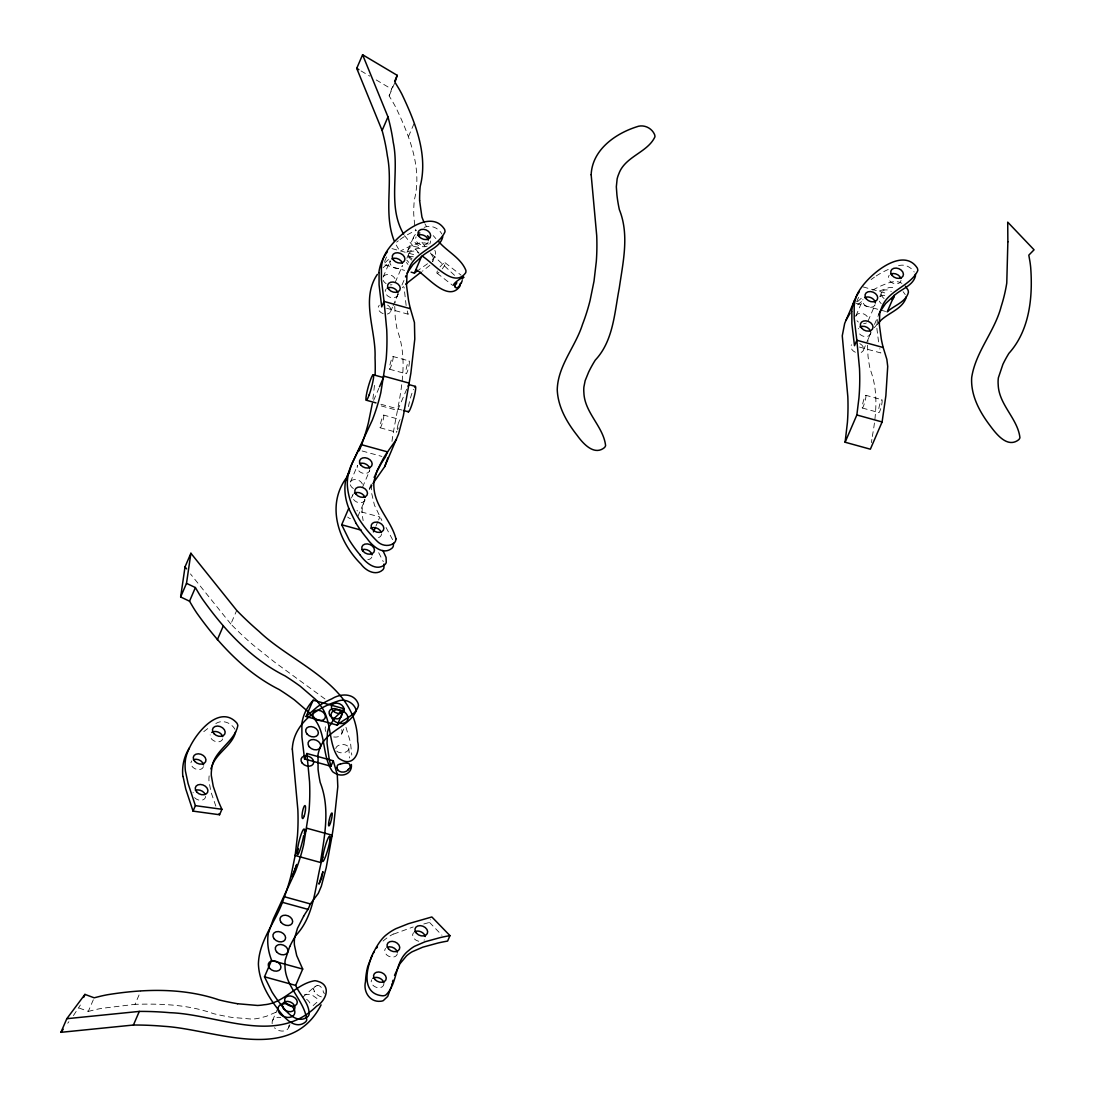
<?xml version="1.0" encoding="UTF-8"?>
<svg xmlns="http://www.w3.org/2000/svg" width="1095" height="1095" viewBox="0 0 1095 1095"><rect width="100%" height="100%" fill="white"/><g stroke="black" fill="none" stroke-linecap="round" stroke-linejoin="round"><path stroke-width="0.75" stroke-dasharray="5 3.75" d="M394.747 306.395L395.227 317.235A224.229 165.578 23.3 0 0 397.348 330.416M867.527 345.185L868.006 356.026A224.229 165.578 23.3 0 0 870.128 369.207C878.505 390.805 876.383 414.061 872.304 436.494M324.216 993.795L324.243 992.932M374.49 385.33L372.793 400.072M871.374 442.667L871.88 439.396M877.369 319.507L876.903 328.692L878.724 343.2M371.971 484.852L371.766 486.125A51.013 37.668 23.3 0 0 371.575 492.901L374.435 505.151L381.868 520.536M391.969 441.394C396.992 405.082 410.803 366.36 397.375 330.416M414.649 225.105L413.732 214.209A218.877 161.636 23.3 0 1 414.321 199.961C422.506 168.493 409.448 136.054 396.034 107.83A158.542 117.069 23.3 0 0 392.927 102.177L389.136 95.881L393.324 84.411M398.265 423.587L396.294 432.238L396.965 431.279M398.265 427.953L397.581 429.842M398.457 423.026L399.675 420.11M430.349 252.904L432.812 256.572A9.732 7.186 23.3 0 1 433.278 259.05L432.676 261.678L435.618 253.588A9.732 7.186 23.3 0 0 435.153 251.111L434.811 250.331M364.758 499.279L362.377 507.929A51.013 37.668 23.3 0 0 362.185 514.691L363.143 520.618M389.136 95.881L394.994 82.262M408.503 136.464L414.375 122.845M384.55 261.513L387.753 254.081M324.969 698.966L274.681 662.188L253.287 645.119A283.988 209.72 23.3 0 1 230.84 624.027L236.712 610.394M383.127 277.103L390.162 260.761A6.597 4.873 23.3 0 0 394.597 267.96A6.597 4.873 23.3 0 0 402.454 265.537M73.42 1015.612L80.387 1004.991M407.997 250.043L413.869 236.424M395.254 282.305L402.303 265.962M408.846 253.629L406.505 259.091A6.597 4.873 23.3 0 1 413.349 256.805M79.086 1008.016L88.298 1011.424L94.17 997.805M390.573 311.596L392.503 307.134M393.132 305.642L397.937 294.363M401.961 285.015L403.973 280.347M386.658 308.27L408.079 314.183L409.256 311.459M373.641 400.414L378.856 388.301M350.373 482.074L357.408 465.731M351.454 497.979L352.727 495.008M88.298 1011.424L95.361 1009.658A158.542 117.069 23.3 0 1 101.767 1008.344L135.013 1004.334L140.885 990.715M362.5 487.275L369.549 470.932M406.71 389.218L397.581 410.42L378.651 405.191M369.275 488.726L371.287 484.058M357.819 516.553L364.868 500.21M376.023 525.928L377.939 521.466M378.583 519.988L379.869 517.004L356.915 510.681M341.763 733.582L344.377 727.532M272.45 1020.718L277.665 1008.604M288.628 1027.657L289.929 1024.633M423.792 923.988L429.514 922.414L430.691 919.69M856.687 301.782L858.603 297.334M855.907 315.894L862.942 299.551M868.034 321.095L875.069 304.752M879.86 296.512L881.626 292.42M863.353 350.373L870.717 333.154M874.481 324.435L878.765 314.457M398.32 293.747L397.102 296.225A51.013 37.668 23.3 0 0 395.199 302.521M871.1 332.538L869.882 335.015A51.013 37.668 23.3 0 0 867.979 341.312M435.03 256.23L432.224 259.898M67.739 1023.209L68.876 1021.69M874.289 327.679L877.314 324.134M402.454 287.698L403.466 286.52M384.783 262.868L389.601 258.461M857.563 301.659L862.381 297.251M383.058 267.741L390.409 261.459M429.883 265.346L422.424 271.177M302.453 997.449L314.662 986.732M313.129 1005.593L318.139 1001.227M857.604 304.807L863.188 300.249M396.636 242.118L398.306 240.79M871.086 279.567L874.481 277.117M427.556 263.744L418.81 269.849M400.003 239.518L401.701 238.327A125.679 92.815 23.3 0 1 416.168 230.374M315.073 986.431L317.071 985.651M275.817 1012.3L266.222 1016.352L258.133 1018.391A50.603 37.367 23.3 0 1 251.658 1019.089L231.62 1017.351A218.877 161.636 23.3 0 1 213.58 1013.683C188.408 1004.621 161.554 1003.54 135.013 1004.334M393.598 934.103L413.185 926.972M215.825 723.535C222.189 719.36 230.593 722.577 234.494 728.503A9.732 7.186 23.3 0 1 234.919 729.284M406.765 252.165L416.374 248.743L422.547 248.346M879.545 290.941L889.154 287.533L896.285 287.342M424.162 227.363C430.8 224.584 438.506 227.828 441.846 233.988M304.424 994.753L308.982 994.328A9.732 7.186 23.3 0 1 312.02 994.999L318.946 999.872M898.543 265.729C904.538 263.731 910.889 266.961 914.188 272.012M863.093 286.917L887.675 293.706M856.044 303.274L885.554 311.418M859.438 347.06L880.859 352.973A166.385 122.859 23.3 0 1 879.805 348.675M391.942 248.592L416.538 255.381M865.871 395.309A6.597 0.821 -74.6 0 1 863.777 405.301A6.597 0.821 -74.6 0 1 862.573 404.329A6.597 0.821 -74.6 0 1 865.871 395.309L881.913 399.73A6.597 1.013 -76.6 0 1 880.407 409.667A6.597 1.013 -76.6 0 1 878.737 409.024A6.597 1.013 -76.6 0 1 881.913 399.73M384.906 264.935L404.575 270.369M862.285 407.997L878.806 412.555M393.091 356.518A6.597 0.821 -74.6 0 1 390.997 366.524A6.597 0.821 -74.6 0 1 389.806 365.552A6.597 0.821 -74.6 0 1 393.091 356.518L409.133 360.939A6.597 1.013 -76.6 0 1 407.627 370.876A6.597 1.013 -76.6 0 1 405.971 370.247A6.597 1.013 -76.6 0 1 409.133 360.939M389.505 369.207L406.026 373.765M380.868 404.247L401.906 410.05M383.743 415.087A6.597 0.821 -74.6 0 1 381.649 425.079A6.597 0.821 -74.6 0 1 380.444 424.107A6.597 0.821 -74.6 0 1 383.743 415.087L400.099 419.604M380.143 427.762L396.335 432.238M362.13 450.976L381.909 456.423M428.364 244.117C422.15 240.804 415.019 244.363 409.106 246.703A125.679 92.815 23.3 0 0 401.4 250.522M361.063 70.942L369.713 76.089M376.215 79.949L391.367 88.955M901.91 283.372C895.655 279.307 887.99 283.03 881.886 285.494A125.679 92.815 23.3 0 0 872.51 290.257M445.049 262.718L461.104 275.187M437.138 273.244L452.755 285.398M454.562 275.338L431.375 253.725M418.769 253.013L404.411 235.439M429.514 922.414L441.956 935.253M903.115 291.694L905.236 294.569M406.751 260.104L408.763 262.335M435.851 238.6L433.209 235.603M230.84 624.027L190.475 573.931M424.915 246.265L421.739 241.858M314.594 991.399L313.704 989.579M426.667 226.774L424.969 223.9M386.07 527.516L392.681 539.835M378.692 552.688L383.291 561.639M396.239 245.061L398.553 249.058M215.838 806.139L210.911 791.849L208.967 780.995A51.013 37.668 23.3 0 1 209.378 774.274M345.965 727.285L350.455 742.232L351.782 755.057M415.607 229.17L416.045 230.539M406.136 305.505L404.055 287.232M348.826 747.981L349.483 757.986M383.031 941.084A77.964 57.57 23.3 0 1 393.461 933.953M397.334 953.8A6.597 4.873 23.3 0 1 388.903 956.359A6.597 4.873 23.3 0 1 385.591 948.393M424.408 939.838A6.597 4.873 23.3 0 1 424.08 940.181M418.742 941.276A6.597 4.873 23.3 0 1 413.513 932.68M383.907 983.899A6.597 4.873 23.3 0 1 376.351 987.348A6.597 4.873 23.3 0 1 371.561 979.82M866.378 322.929A6.597 4.873 23.3 0 1 863.572 323.682M858.37 322.026A6.597 4.873 23.3 0 1 856.947 320.712M855.756 316.318A6.597 4.873 23.3 0 1 862.148 313.471A6.597 4.873 23.3 0 1 868.253 318.823M874.864 305.163A6.597 4.873 23.3 0 1 867.089 306.627A6.597 4.873 23.3 0 1 862.792 299.975M859.78 343.57A6.597 4.873 23.3 0 1 861.204 352.467M855.373 352.262A6.597 4.873 23.3 0 1 851.431 344.761M870.689 332.729A6.597 4.873 23.3 0 1 865.036 336.576A6.597 4.873 23.3 0 1 858.179 331.607M858.261 328.828A6.597 4.873 23.3 0 1 858.48 328.404M881.242 303.602A6.597 4.873 23.3 0 1 879.381 301.166M880.093 296.69A6.597 4.873 23.3 0 1 886.69 295.773M884.103 298.565A6.597 4.873 23.3 0 1 882.447 291.229A6.597 4.873 23.3 0 1 891.289 291.489M876.164 275.967A125.679 92.815 23.3 0 1 888.935 269.165M901.048 280.416A6.597 4.873 23.3 0 1 892.781 283.14A6.597 4.873 23.3 0 1 889.154 275.256M369.398 489.602A224.229 165.578 23.3 0 1 372.163 484.729M350.414 518.66A6.597 4.873 23.3 0 1 347.649 517.086M365.018 499.785A6.597 4.873 23.3 0 1 356.573 501.948A6.597 4.873 23.3 0 1 353.22 494.187M353.384 488.575A6.597 4.873 23.3 0 1 352.522 479.993A6.597 4.873 23.3 0 1 362.596 484.496M369.836 469.618A6.597 4.873 23.3 0 1 362.103 473.026A6.597 4.873 23.3 0 1 357.627 465.307M371.835 557.095A6.597 4.873 23.3 0 1 366.757 559.668M408.065 314.183A166.385 122.859 23.3 0 1 407.272 310.966M391.996 284.741A6.597 4.873 23.3 0 1 390.176 284.878M386.138 283.605A6.597 4.873 23.3 0 1 383.223 280.402M383.332 276.693A6.597 4.873 23.3 0 1 390.272 274.913A6.597 4.873 23.3 0 1 395.541 280.539M387.562 305.094A6.597 4.873 23.3 0 1 390.874 310.227A6.597 4.873 23.3 0 1 387.315 314.032M383.168 313.69A6.597 4.873 23.3 0 1 379.267 305.204M397.868 294.377A6.597 4.873 23.3 0 1 389.601 297.101A6.597 4.873 23.3 0 1 385.974 289.217M407.983 264.374A6.597 4.873 23.3 0 1 406.601 262.376M411.857 260.131A6.597 4.873 23.3 0 1 409.667 252.439A6.597 4.873 23.3 0 1 419.015 253.109M381.525 533.99A6.597 4.873 23.3 0 1 376.146 537.864M428.172 242.063A6.597 4.873 23.3 0 1 420.028 244.363A6.597 4.873 23.3 0 1 416.1 236.862M412.021 258.707A8.801 6.502 23.3 0 1 409.092 248.456A8.801 6.502 23.3 0 1 421.561 249.331M427.173 246.129A8.801 6.502 23.3 0 1 415.539 243.158A8.801 6.502 23.3 0 1 416.073 233.988M430.417 240.982A8.801 6.502 23.3 0 1 429.76 243.911M440.053 266.92A6.597 1.478 -52.1 0 1 445.186 262.8A6.597 1.478 -52.1 0 1 442.147 269.041M438.999 272.354A6.597 1.478 -52.1 0 1 437.439 270.958M408.476 406.574A13.195 1.642 -74.6 0 1 413.431 389.355M289.012 1025.29A8.801 6.502 23.3 0 1 283.947 1030.97A8.801 6.502 23.3 0 1 274.421 1027.767M272.162 1023.743A8.801 6.502 23.3 0 1 280.813 1017.501M306.6 999.283A6.597 4.202 48.8 0 1 310.665 1005.867M313.581 989.579A5.913 3.874 5.5 0 1 315.25 986.554M321.382 996.861A6.57 2.683 40.6 0 1 313.991 991.276M316.989 985.349A6.57 4.613 69.4 0 1 323.477 992.768M341.708 729.571A8.801 6.502 23.3 0 1 333.688 736.962M325.886 731.569A8.801 6.502 23.3 0 1 326.461 725.355M335.713 748.569A6.597 4.161 -3.7 0 1 344.911 744.751A6.597 4.161 -3.7 0 1 347.17 751.279A6.597 4.161 -3.7 0 1 336.535 750.965M203.793 731.652A125.679 92.815 23.3 0 1 208.912 727.778M203.465 766.664A6.597 4.873 23.3 0 1 194.924 768.717A6.597 4.873 23.3 0 1 191.762 760.902M205.586 796.407A6.597 4.873 23.3 0 1 201.398 800.226A6.597 4.873 23.3 0 1 194.513 797.625M193.035 792.835A6.597 4.873 23.3 0 1 193.199 792.397M222.668 738.92A6.597 4.873 23.3 0 1 215.332 741.452A6.597 4.873 23.3 0 1 210.158 734.896"/><path stroke-width="1.5" d="M301.892 724.753L301.905 736.908L304.547 758.958L330.909 766.24L333.263 760.792L306.887 753.511L304.547 758.958M379.062 272.71L379.075 284.864L381.717 306.915L384.058 301.454L381.416 279.417L381.416 267.262A72.434 53.491 23.3 0 1 383.633 257.407C389.56 241.023 429.007 205.258 444.543 229.32A9.732 7.186 23.3 0 1 445.008 231.798C437.754 247.593 415.005 251.344 408.832 268.973A51.013 37.668 23.3 0 0 406.943 275.269L406.56 285.822L408.49 300.057A166.385 122.859 23.3 0 0 410.42 308.735L414.444 322.56L414.786 339.067L410.844 373.354L403.357 415.799L398.525 434.072L384.701 466.634L372.902 483.538M851.842 311.5L851.855 323.655L854.497 345.691L856.837 340.244L854.196 318.207L854.182 306.052A72.434 53.491 23.3 0 1 856.413 296.197C862.34 279.814 901.774 244.048 917.323 268.111A9.732 7.186 23.3 0 1 917.788 270.588C910.52 286.384 887.771 290.134 881.612 307.763A51.013 37.668 23.3 0 0 879.723 314.06L879.34 324.613L881.27 338.848A166.385 122.859 23.3 0 0 883.2 347.526L886.854 359.365L887.716 366.414L885.869 395.706L882.105 421.958L870.361 449.196L845.107 442.229L847.407 422.519A375.215 277.09 23.3 0 0 847.817 396.582L842.26 335.809L844.669 323.436L854.702 300.003M321.095 1004.881C290.599 1064.86 214.182 1029.245 164.072 1026.316A283.988 209.72 23.3 0 0 133.426 1025.029L60.937 1032.325L66.809 1018.706L84.945 994.397L94.17 997.805L101.233 996.039A158.542 117.069 23.3 0 1 107.638 994.712C144.636 988.73 183.645 987.717 219.438 1000.036A218.877 161.636 23.3 0 0 237.492 1003.718M351.386 764.502C352.439 773.891 342.201 777.505 335.179 773.33A9.732 7.186 23.3 0 1 332.579 771.619C321.547 756.056 326.816 733.445 313.8 718.211A50.603 37.367 23.3 0 0 309.734 713.064L294.445 699.91A218.877 161.636 23.3 0 0 279.17 689.535C245.184 672.481 218.576 643.723 196.813 613.036A158.542 117.069 23.3 0 1 193.254 607.506L189.531 601.196L180.648 596.98L185.028 566.868L190.9 553.249L236.712 610.394A283.988 209.72 23.3 0 0 259.159 631.5C293.953 664.774 357.435 684.457 357.641 741.438C360.501 752.197 353.48 766.993 341.051 759.711A9.732 7.186 23.3 0 1 338.451 757.986C327.405 742.437 332.688 719.826 319.672 704.578A50.603 37.367 23.3 0 0 315.606 699.445L300.304 686.278A218.877 161.636 23.3 0 0 285.042 675.902C251.056 658.861 224.448 630.09 202.685 599.417A158.542 117.069 23.3 0 1 199.112 593.887L195.389 587.563L186.506 583.348L190.9 553.249M845.107 442.229L856.851 414.978L858.932 398.074A376.666 278.157 23.3 0 0 859.507 368.467L856.837 340.244L883.213 347.526M372.341 403.439L368.413 422.711A375.215 277.09 23.3 0 1 360.83 446.664L359.16 450.784M345.938 479.966L350.523 466.922L372.273 420.193A376.666 278.157 23.3 0 0 380.8 392.776L386.152 359.283A376.666 278.157 23.3 0 0 386.727 329.677L384.058 301.454L410.433 308.735M268.768 932.023L273.339 918.965L295.089 872.236A376.666 278.157 23.3 0 0 303.63 844.834L308.982 811.327A376.666 278.157 23.3 0 0 309.556 781.72L306.887 753.511M391.654 985.226L392.092 983.584M392.544 981.928L393.009 980.271M391.216 986.828L387.712 996.436L383.25 1000.652A9.732 7.186 23.3 0 1 380.54 1001.268C369.754 1002.349 363.047 991.605 365.497 981.695A125.679 92.815 23.3 0 1 367.728 966.598L372.095 955.182M387.917 457.833L384.701 466.634M394.214 240.927C383.442 213.812 393.078 183.905 387.356 155.819A283.988 209.72 23.3 0 0 382.114 130.51L356.724 68.369L362.596 54.75L397.225 75.336L394.994 82.262L398.799 88.558A158.542 117.069 23.3 0 1 401.906 94.197C415.333 122.435 428.323 154.86 420.206 186.342A218.877 161.636 23.3 0 0 419.631 200.577M462.2 280.648L461.296 283.044M394.515 975.358L399.949 963.751L406.464 955.908A51.013 37.668 23.3 0 1 412.117 951.788L422.697 947.202L437.986 943.014A166.385 122.859 23.3 0 1 447.609 941.084L449.963 935.636L431.868 916.967L408.325 923.728L395.938 928.656A72.434 53.491 23.3 0 0 386.809 934.473C372.615 944.492 352.439 993.562 382.894 995.82A9.732 7.186 23.3 0 0 385.604 995.204C398.238 983.775 394.036 961.369 408.818 950.446A51.013 37.668 23.3 0 1 414.457 946.34L425.052 941.755L440.341 937.566A166.385 122.859 23.3 0 1 449.963 935.636M210.856 768.854L211.376 767.486M374.148 477.475L374.641 476.27M394.624 81.386L397.225 75.336M180.648 596.98L186.506 583.348M382.114 130.51L387.972 116.891L362.596 54.75M189.531 601.196L195.389 587.563M217.357 639.713L223.229 626.08M83.644 997.422L84.945 994.397M411.131 272.176L414.416 273.079L421.452 256.736C428.254 250.276 440.163 247.1 442.667 237.245A9.732 7.186 23.3 0 0 442.613 236.397M193.048 811.121L195.389 805.66L188.08 783.486L185.411 771.044A72.434 53.491 23.3 0 1 185.356 760.628C187.122 742.848 217.207 700.855 236.848 723.056A9.732 7.186 23.3 0 1 237.834 725.52C234.686 742.259 213.333 750.513 211.732 768.827A51.013 37.668 23.3 0 0 211.308 775.547L213.251 786.388L218.192 800.691A166.385 122.859 23.3 0 0 221.915 809.301L219.575 814.748L193.048 811.121L185.726 788.934L183.07 776.492M379.5 386.795L384.071 376.201L409.325 383.168L408.024 386.193M359.913 554.7A125.679 92.815 23.3 0 1 349.086 539.767L341.681 524.765L348.716 508.408L356.135 523.424M133.426 1025.029L139.298 1011.41A283.988 209.72 23.3 0 1 169.944 1012.697C217.796 1014.244 276.214 1046.053 316.66 1006.127C326.337 1000.515 331.717 985.158 317.892 981.366A9.732 7.186 23.3 0 0 314.84 980.709C296.129 983.721 283.892 1003.39 264.004 1004.772A50.603 37.367 23.3 0 1 257.517 1005.456L237.492 1003.732M373.463 531.869L375.38 527.42M306.094 716.541L313.129 700.184L344.282 708.78L337.246 725.136L306.094 716.541L317.482 706.727A125.679 92.815 23.3 0 1 331.949 698.774C340.216 693.532 353.521 692.697 357.983 703.168A9.732 7.186 23.3 0 1 358.448 705.645C355.943 715.5 344.035 718.676 337.246 725.136M297.512 850.048L295.157 855.496L291.229 874.754A375.215 277.09 23.3 0 1 283.66 898.721C276.652 920.963 258.981 939.962 258.406 964.011C259.05 981.188 268.07 996.696 278.472 1009.877C284.139 1017.775 295.294 1030.381 305.56 1021.936A9.732 7.186 23.3 0 0 306.751 1019.91C304.643 1000.885 285.549 986.896 285.015 966.748A51.013 37.668 23.3 0 1 285.206 959.986L289.737 946.518M304.547 833.692L306.901 828.244L332.155 835.211L326.187 867.856L321.355 886.129L318.289 893.397L310.378 903.936L308.037 909.384A166.385 122.859 23.3 0 0 303.602 916.31M282.729 1006.743A125.679 92.815 23.3 0 1 271.902 991.824L264.497 976.808L271.546 960.466L302.699 969.061L295.65 985.404C299.838 995.026 309.611 1003.444 309.105 1014.463A9.732 7.186 23.3 0 1 307.914 1016.488C298.825 1024.236 287.958 1014.257 282.715 1006.757M322.765 857.015C314.799 883.282 315.784 914.407 295.732 935.582A224.229 165.578 23.3 0 0 289.751 946.532M329.8 840.659L332.155 835.211L333.66 825.411L337.808 786.689L337.274 774.617L333.263 760.792M915.228 274.366A9.732 7.186 23.3 0 1 915.447 276.036C912.943 285.877 901.034 289.066 894.232 295.527L887.196 311.87C893.999 305.409 905.894 302.234 908.398 292.379A9.732 7.186 23.3 0 0 907.933 289.901L905.469 286.247M375.174 475.079L380.773 464.253A166.385 122.859 23.3 0 1 385.194 457.34L387.548 451.893L396.445 439.382M211.951 766.13C216.564 752.552 232.441 745.709 235.603 731.857M346.403 477.872C325.858 505.712 338.629 541.861 360.98 564.089C365.662 570.687 375.667 576.23 382.744 569.893A9.732 7.186 23.3 0 0 383.921 567.867L384.016 564.062M347.033 476.64L349.675 471.411M407.066 273.189L412.856 264.716L421.452 256.736M879.846 311.979L885.636 303.507L894.232 295.527M846.202 319.795L850.131 313.156M189.421 747.83L188.34 749.705A77.964 57.57 23.3 0 0 182.851 776.464M303.602 916.31L297.47 928.327L294.596 938.182A51.013 37.668 23.3 0 0 294.404 944.944L296.704 955.593L302.699 969.061M377.351 274.366C360.337 299.414 376.228 330.32 375.037 357.791A375.215 277.09 23.3 0 1 375.12 374.613M60.937 1032.325L63.209 1029.286M463.555 277.5L463.76 277.268A6.57 1.382 -35.7 0 0 457.491 280.717A6.57 1.382 -35.7 0 0 453.604 285.179M348.935 768.731L347.936 769.826M455.849 283.797L456.902 282.811M405.656 284.18L420.959 272.19M878.436 322.97C886.211 313.225 901.91 310.09 906.058 297.826A9.732 7.186 23.3 0 0 906.003 296.991M344.282 708.78L334.673 717.95L329.321 726.478A51.013 37.668 23.3 0 0 327.419 732.774L327.035 743.313L328.965 757.562A166.385 122.859 23.3 0 0 330.895 766.24M414.416 273.079L417.318 270.917M340.216 764.023L338.273 764.666A5.913 3.901 39.6 0 0 337.137 767.855M66.809 1018.706L139.298 1011.41M195.389 805.66L221.929 809.287M856.851 414.978L882.105 421.958M373.272 374.764L382.976 377.446M408.887 384.591L415.361 386.384M366.305 400.222L376.009 402.905M403.535 410.502L408.394 411.843M341.681 524.765L361.35 530.199M284.016 896.654L310.378 903.936M281.661 902.116L308.037 909.384M264.497 976.808L295.65 985.404M356.724 68.369L358.9 69.656M421.931 256.011C432.347 261.65 453.864 289.655 465.717 272.696A9.732 7.186 23.3 0 0 465.868 270.301C460.831 257.845 447.157 251.576 438.698 241.612M416.059 269.644C426.475 275.283 447.992 303.288 459.845 286.315A9.732 7.186 23.3 0 0 459.996 283.933M359.899 554.7C365.128 562.214 376.009 572.192 385.084 564.431A9.732 7.186 23.3 0 0 386.275 562.419L386.07 557.437L382.88 550.443M185.028 566.868L186.574 568.88M337.739 769.785L336.918 767.814M455.055 287.095L454.767 286.315M403.644 234.097C387.137 206.161 399.648 172.462 393.214 142.186A283.988 209.72 23.3 0 0 387.972 116.891M393.57 543.339L393.31 546.063A9.732 7.186 23.3 0 1 392.133 548.089C383.045 555.849 372.177 545.857 366.934 538.357A125.679 92.815 23.3 0 1 356.121 523.424M419.604 200.577L421.904 216.919A50.603 37.367 23.3 0 0 424.23 222.477M373.231 953.348A77.964 57.57 23.3 0 1 373.97 952.034M376.488 948.215A77.964 57.57 23.3 0 1 377.433 946.97M387.137 947.284A6.597 4.873 23.3 0 1 397.307 952.226M414.635 931.79A6.597 4.873 23.3 0 1 421 931.831A6.597 4.873 23.3 0 1 425.23 936.526M372.82 978.369A6.597 4.873 23.3 0 1 379.308 978.04A6.597 4.873 23.3 0 1 383.825 982.845M878.751 314.457A51.013 37.668 23.3 0 1 879.258 313.211M851.636 311.445A77.964 57.57 23.3 0 1 859.288 291.735M864.598 297.717A6.597 4.873 23.3 0 1 871.319 297.854A6.597 4.873 23.3 0 1 875.357 302.973M859.917 326.994A6.597 4.873 23.3 0 1 870.484 331.251M893.972 295.363A6.597 4.873 23.3 0 1 892.096 299.455M890.824 273.996A6.597 4.873 23.3 0 1 900.884 278.5M348.826 508.408A77.964 57.57 23.3 0 1 345.733 479.911M354.383 493.174A6.597 4.873 23.3 0 1 364.95 497.431M359.571 463.637A6.597 4.873 23.3 0 1 369.631 468.154M361.856 549.813A6.597 4.873 23.3 0 1 372.054 554.837M405.533 276.925A51.013 37.668 23.3 0 1 405.985 275.68M378.856 272.655A77.964 57.57 23.3 0 1 387.425 251.713M391.818 258.926A6.597 4.873 23.3 0 1 402.385 263.183M387.137 288.218A6.597 4.873 23.3 0 1 393.584 288.204A6.597 4.873 23.3 0 1 397.841 292.967M370.753 528.269A6.597 4.873 23.3 0 1 381.32 532.526M417.537 235.452A6.597 4.873 23.3 0 1 423.984 235.452A6.597 4.873 23.3 0 1 428.241 240.216M419.015 233.043A8.801 6.502 23.3 0 1 419.823 232.975M427.433 235.712A8.801 6.502 23.3 0 1 429.568 238.272M462.268 279.143A5.913 0.917 -76.7 0 1 463.609 277.336M461.091 282.948A6.57 2.601 -66.2 0 1 455.287 286.767M454.863 286.288A5.612 2.957 -27.2 0 1 456.095 283.838M414.567 387.11A13.195 1.642 -74.6 0 1 413.636 398.867A13.195 1.642 -74.6 0 1 408.065 411.268M303.671 835.663A13.195 1.328 -75.8 0 1 298.88 852.841A13.195 1.328 -75.8 0 1 298.059 848.735M297.375 850.377A13.195 1.93 -76 0 1 302.069 831.981A13.195 1.93 -76 0 1 304.41 834.007M329.91 840.412A13.195 1.711 -74.3 0 1 324.832 858.275A13.195 1.711 -74.3 0 1 322.573 857.44M322.724 857.098A13.195 1.711 -74.9 0 1 327.72 839.044A13.195 1.711 -74.9 0 1 329.759 840.755M271.656 960.452A77.964 57.57 23.3 0 1 268.562 931.954M301.686 724.698A77.964 57.57 23.3 0 1 313.238 700.252M348.155 769.963A6.57 5.434 -7.9 0 1 337.616 769.853M349.401 768.676A5.612 2.518 -36.1 0 0 350.126 766.144L349.784 765.542A6.57 2.779 -12.5 0 0 347.238 763.188A6.57 2.779 -12.5 0 0 340.422 764.159M219.561 814.748A166.385 122.859 23.3 0 1 219.082 813.694M193.514 759.684A6.597 4.873 23.3 0 1 203.56 764.83M195.485 790.33A6.597 4.873 23.3 0 1 205.244 794.518M211.746 732.445A6.597 4.873 23.3 0 1 218.042 732.049A6.597 4.873 23.3 0 1 222.655 736.593M319.028 883.898L321.492 878.792L322.929 871.647L319.042 883.788M1007.865 241.844L1006.77 283.044A283.988 209.72 23.3 0 1 1001.213 306.367C994.753 331.511 975.522 351.782 971.676 377.624C970.649 395.158 979.395 411.474 989.647 425.093C995.82 433.387 1007.195 448.799 1018.733 439.725A9.732 7.186 23.3 0 0 1019.924 437.699C1017.816 418.66 998.722 404.685 998.188 384.537A51.013 37.668 23.3 0 1 998.38 377.761L1002.91 364.307A224.229 165.578 23.3 0 1 1008.892 353.357C1029.629 330.375 1032.913 297.21 1030.682 267.426A158.542 117.069 23.3 0 0 1029.957 261.664L1028.807 255.149L1034.063 249.811L1007.715 222.148L1007.865 241.844M292.31 749.062L297.854 809.835A375.215 277.09 23.3 0 1 297.457 835.786L295.157 855.496L320.411 862.463C324.613 836.019 330.348 808.178 320.192 782.473A224.229 165.578 23.3 0 1 318.07 769.292L318.029 754.578A51.013 37.668 23.3 0 1 319.918 748.282C326.091 730.639 348.84 726.902 356.108 711.093A9.732 7.186 23.3 0 0 355.629 708.616C352.658 701.977 344.473 698.309 337.602 701.211C316.058 708.123 293.282 724.438 292.31 749.062M591.163 174.776L596.707 235.548A375.215 277.09 23.3 0 1 596.31 261.486L594.01 281.196L590.082 300.468A375.215 277.09 23.3 0 1 582.499 324.421C575.505 346.677 557.82 365.662 557.245 389.724C557.889 406.902 566.923 422.41 577.311 435.577C582.992 443.489 594.147 456.081 604.413 447.636A9.732 7.186 23.3 0 0 605.603 445.624C603.496 426.585 584.401 412.596 583.868 392.448A50.603 37.367 23.3 0 1 583.895 386.987L585.154 380.663L588.576 372.232A218.877 161.636 23.3 0 1 595.297 360.091C613.392 340.819 614.473 312.855 619.264 288.163C622.973 262.28 629.515 234.836 619.359 209.651A218.877 161.636 23.3 0 1 616.923 194.992L616.334 186.78L617.128 179.005A50.603 37.367 23.3 0 1 618.771 173.982C624.93 156.352 647.679 152.602 654.947 136.793A9.732 7.186 23.3 0 0 654.481 134.315C651.498 127.677 643.326 124.009 636.441 126.91C614.897 133.823 592.121 150.138 591.163 174.776M296.718 864.544L292.255 876.835L296.718 864.544M395.952 538.891L395.665 540.615A9.732 7.186 23.3 0 1 394.474 542.641C389.533 547.144 381.388 545.885 377.036 541.108C361.843 526.038 348.552 506.684 347.307 484.715A72.434 53.491 23.3 0 1 348.292 474.518L352.015 463.404L361.186 444.611L387.548 451.893A166.385 122.859 23.3 0 0 383.127 458.819L376.995 470.823L374.107 480.678A51.013 37.668 23.3 0 0 373.915 487.453C375.01 506.944 391.408 520.796 395.952 538.891M388.533 948.927A6.597 4.873 23.3 0 0 399.374 949.297A6.597 4.873 23.3 0 0 392.243 941.344A6.597 4.873 23.3 0 0 388.533 948.927M416.456 933.227A6.597 4.873 23.3 0 0 427.296 933.583A6.597 4.873 23.3 0 0 420.179 925.631A6.597 4.873 23.3 0 0 416.456 933.227M375.051 979.546A6.597 4.873 23.3 0 0 385.892 979.915A6.597 4.873 23.3 0 0 378.761 971.963A6.597 4.873 23.3 0 0 375.051 979.546M866.282 298.839A6.597 4.873 23.3 0 0 877.204 299.715A6.597 4.873 23.3 0 0 870.58 291.544A6.597 4.873 23.3 0 0 866.282 298.839M861.601 328.117A6.597 4.873 23.3 0 0 872.537 328.993A6.597 4.873 23.3 0 0 865.899 320.821A6.597 4.873 23.3 0 0 861.601 328.117M892.001 275.365A6.597 4.873 23.3 0 0 902.937 276.241A6.597 4.873 23.3 0 0 896.299 268.07A6.597 4.873 23.3 0 0 892.001 275.365M363.034 551.182A6.597 4.873 23.3 0 0 373.97 552.072A6.597 4.873 23.3 0 0 367.345 543.886A6.597 4.873 23.3 0 0 363.034 551.182M356.067 494.297A6.597 4.873 23.3 0 0 367.003 495.173A6.597 4.873 23.3 0 0 360.378 487.001A6.597 4.873 23.3 0 0 356.067 494.297M360.748 465.019A6.597 4.873 23.3 0 0 371.684 465.895A6.597 4.873 23.3 0 0 365.046 457.724A6.597 4.873 23.3 0 0 360.748 465.019M372.423 529.391A6.597 4.873 23.3 0 0 383.359 530.267A6.597 4.873 23.3 0 0 376.735 522.096A6.597 4.873 23.3 0 0 372.423 529.391M393.502 260.049A6.597 4.873 23.3 0 0 404.438 260.925A6.597 4.873 23.3 0 0 397.8 252.753A6.597 4.873 23.3 0 0 393.502 260.049M388.821 289.326A6.597 4.873 23.3 0 0 399.757 290.202A6.597 4.873 23.3 0 0 393.119 282.031A6.597 4.873 23.3 0 0 388.821 289.326M419.221 236.575A6.597 4.873 23.3 0 0 430.157 237.451A6.597 4.873 23.3 0 0 423.532 229.279A6.597 4.873 23.3 0 0 419.221 236.575M369.193 394.802A13.195 1.642 -74.6 0 0 373.381 374.818A13.195 1.642 -74.6 0 0 366.784 392.872A13.195 1.642 -74.6 0 0 369.193 394.802M269.507 968.144A6.597 4.873 23.3 0 0 280.443 969.02A6.597 4.873 23.3 0 0 273.805 960.849A6.597 4.873 23.3 0 0 269.507 968.144M276.542 951.801A6.597 4.873 23.3 0 0 287.479 952.677A6.597 4.873 23.3 0 0 280.854 944.506A6.597 4.873 23.3 0 0 276.542 951.801M274.188 938.867A6.597 4.873 23.3 0 0 285.111 939.743A6.597 4.873 23.3 0 0 278.486 931.571A6.597 4.873 23.3 0 0 274.188 938.867M281.223 922.51A6.597 4.873 23.3 0 0 292.16 923.4A6.597 4.873 23.3 0 0 285.535 915.215A6.597 4.873 23.3 0 0 281.223 922.51M283.523 1008.687A6.597 4.873 23.3 0 0 294.459 1009.563A6.597 4.873 23.3 0 0 287.821 1001.391A6.597 4.873 23.3 0 0 283.523 1008.687M285.863 1003.239A6.597 4.873 23.3 0 0 296.8 1004.115A6.597 4.873 23.3 0 0 290.175 995.944A6.597 4.873 23.3 0 0 285.863 1003.239M306.942 733.896A6.597 4.873 23.3 0 0 317.865 734.772A6.597 4.873 23.3 0 0 311.24 726.601A6.597 4.873 23.3 0 0 306.942 733.896M313.978 717.54A6.597 4.873 23.3 0 0 324.914 718.429A6.597 4.873 23.3 0 0 318.289 710.244A6.597 4.873 23.3 0 0 313.978 717.54M302.261 763.174A6.597 4.873 23.3 0 0 313.197 764.05A6.597 4.873 23.3 0 0 306.559 755.878A6.597 4.873 23.3 0 0 302.261 763.174M309.296 746.831A6.597 4.873 23.3 0 0 320.233 747.707A6.597 4.873 23.3 0 0 313.608 739.536A6.597 4.873 23.3 0 0 309.296 746.831M330.307 715.87A6.597 4.873 23.3 0 0 341.243 716.76A6.597 4.873 23.3 0 0 334.618 708.574A6.597 4.873 23.3 0 0 330.307 715.87M332.661 710.422A6.597 4.873 23.3 0 0 343.597 711.298A6.597 4.873 23.3 0 0 336.959 703.127A6.597 4.873 23.3 0 0 332.661 710.422M304.287 815.748A6.625 1.341 -79.7 0 0 305.026 805.55A6.625 1.341 -79.7 0 0 302.083 814.872A6.625 1.341 -79.7 0 0 304.287 815.748M330.457 822.934A6.597 1.013 -76.6 0 0 331.963 812.983A6.597 1.013 -76.6 0 0 328.787 822.29A6.597 1.013 -76.6 0 0 330.457 822.934M279.636 1013.409A8.801 6.502 23.3 0 0 294.213 1014.586A8.801 6.502 23.3 0 0 285.371 1003.691A8.801 6.502 23.3 0 0 279.636 1013.409M332.825 719.566A8.801 6.502 23.3 0 0 347.375 720.51A8.801 6.502 23.3 0 0 338.314 709.711A8.801 6.502 23.3 0 0 332.825 719.566M194.842 761.477A6.597 4.873 23.3 0 0 205.641 761.668A6.597 4.873 23.3 0 0 198.359 753.798A6.597 4.873 23.3 0 0 194.842 761.477M196.813 792.123A6.597 4.873 23.3 0 0 207.612 792.315A6.597 4.873 23.3 0 0 200.33 784.458A6.597 4.873 23.3 0 0 196.813 792.123M214.045 733.718A6.597 4.873 23.3 0 0 224.845 733.91A6.597 4.873 23.3 0 0 217.563 726.04A6.597 4.873 23.3 0 0 214.045 733.718"/></g></svg>
